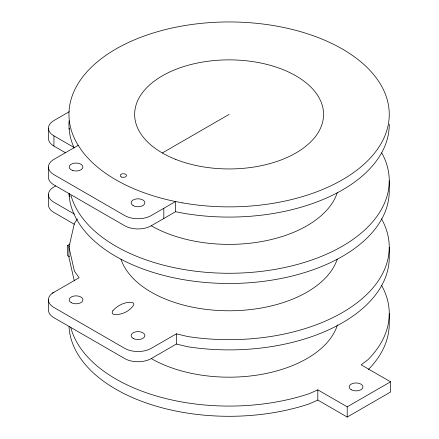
<?xml version="1.0" encoding="UTF-8"?>
<svg xmlns="http://www.w3.org/2000/svg" width="439" height="439" viewBox="0 0 439 439"><rect width="100%" height="100%" fill="white"/><g stroke="black" fill="none" stroke-linecap="round" stroke-linejoin="round"><path stroke-width="0.66" d="M74.262 280.697L68.956 257.43L68.956 247.212L74.41 223.281L77.522 218.951M381.491 218.781A160.147 92.459 0 0 1 345.186 310.911A160.147 92.459 0 0 1 187.656 336.526L176.396 333.832L151.252 348.346A18.767 10.838 0 0 1 124.709 348.346L53.931 307.487A18.767 10.838 0 0 1 52.312 293.23L53.931 292.16M69.269 111.687L53.931 120.538A18.767 10.838 0 0 0 53.931 135.865L53.931 146.077L65.625 152.832M78.235 145.325L53.931 159.357A18.767 10.838 0 0 0 53.931 174.678L124.709 215.544A18.767 10.838 0 0 0 151.252 215.544L175.556 201.512L175.556 211.724L151.252 225.761A18.767 10.838 0 0 1 124.709 225.761L53.931 184.896A18.767 10.838 0 0 1 48.438 177.235L48.438 167.018M55.704 185.922L53.931 186.943A18.767 10.838 0 0 0 53.931 202.264L74.4 214.078M162.309 152.975L229.103 114.409M69.411 256.661L67.644 255.641L67.644 245.428L70.02 244.057M52.312 293.23L79.141 277.739L74.41 271.143L68.956 247.212M48.438 299.826L48.438 310.038A18.767 10.838 0 0 0 53.931 317.704L124.709 358.564A18.767 10.838 0 0 0 151.252 358.564L176.396 344.05L187.656 346.739A160.147 92.459 0 0 0 389.256 257.43L389.256 247.212M70.822 327.692A160.147 92.459 0 0 0 309.182 393.69L317.82 389.865L347.216 406.832L390.562 381.804L390.562 392.022L347.216 417.05L317.82 400.077L309.182 403.907A160.147 92.459 0 0 1 69.022 326.501M175.556 211.724L182.767 213.129A160.147 92.459 0 0 0 389.25 124.215M53.931 135.865L74.4 147.68M390.562 381.804L361.171 364.836L367.8 359.848A160.147 92.459 0 0 0 381.491 285.18M74.4 224.296L53.931 212.481A18.767 10.838 0 0 1 48.438 204.821L48.438 194.603M67.644 245.428L69.411 246.444M389.256 180.813L389.256 191.025A160.147 92.459 0 0 1 231.413 283.479A160.147 92.459 0 0 1 69.022 193.692M389.256 313.616L389.256 323.834A160.147 92.459 0 0 1 368.299 369.556M347.216 406.832L347.216 417.05M317.82 389.865L317.82 400.077M176.396 333.832L176.396 344.05M163.824 208.284L163.824 218.501M48.438 128.199L48.438 138.417A18.767 10.838 0 0 0 53.931 146.077M337.465 324.887A110.101 63.567 0 0 1 262.017 374.275A110.101 63.567 0 0 1 151.252 358.564M337.251 259.142A110.101 63.567 0 0 1 229.103 310.779A110.101 63.567 0 0 1 120.955 259.142M381.804 152.937A160.147 92.459 0 0 1 266.111 270.77A160.147 92.459 0 0 1 71.003 195.558M337.251 192.737A110.101 63.567 0 0 1 261.463 241.571A110.101 63.567 0 0 1 151.252 225.761M70.092 196.59A6.881 3.973 0 0 1 69.406 193.577M69.406 129.231A6.881 3.973 0 0 1 69.17 128.199M74.125 147.927A160.147 92.459 0 0 1 69.093 120.796M112.889 310.702L112.225 312.14L112.302 313.325L113.108 314.181C120.703 315.668 129.889 311.421 133.818 304.781L133.741 303.59L132.935 302.734C125.647 301.176 117.69 305.264 112.889 310.702M182.767 202.917L173.136 201.04A160.147 92.459 0 0 1 80.902 149.452L77.352 143.954A160.147 92.459 0 0 1 210.094 22.603A160.147 92.459 0 0 1 388.647 122.465A160.147 92.459 0 0 1 182.767 202.917M175.798 159.434A94.462 54.54 0 0 0 323.296 118.552A94.462 54.54 0 0 0 188.221 65.241A94.462 54.54 0 0 0 175.798 159.434M72.611 170.458A6.881 3.973 0 0 0 82.933 167.018A6.881 3.973 0 0 0 72.611 163.577A6.881 3.973 0 0 0 72.611 170.458M133.116 205.584A6.881 3.973 0 0 0 144.629 203.8A6.881 3.973 0 0 0 136.2 198.938A6.881 3.973 0 0 0 133.116 205.584M71.184 302.636A6.881 3.973 0 0 0 82.697 300.852A6.881 3.973 0 0 0 74.268 295.985A6.881 3.973 0 0 0 71.184 302.636M133.116 338.387A6.881 3.973 0 0 0 144.629 336.609A6.881 3.973 0 0 0 136.2 331.741A6.881 3.973 0 0 0 133.116 338.387M121.784 177.098A3.128 1.805 0 0 0 126.476 175.534A3.128 1.805 0 0 0 121.784 173.97A3.128 1.805 0 0 0 121.784 177.098M351.195 389.722A6.881 3.973 0 0 0 362.707 387.944A6.881 3.973 0 0 0 354.278 383.077A6.881 3.973 0 0 0 351.195 389.722"/></g></svg>
